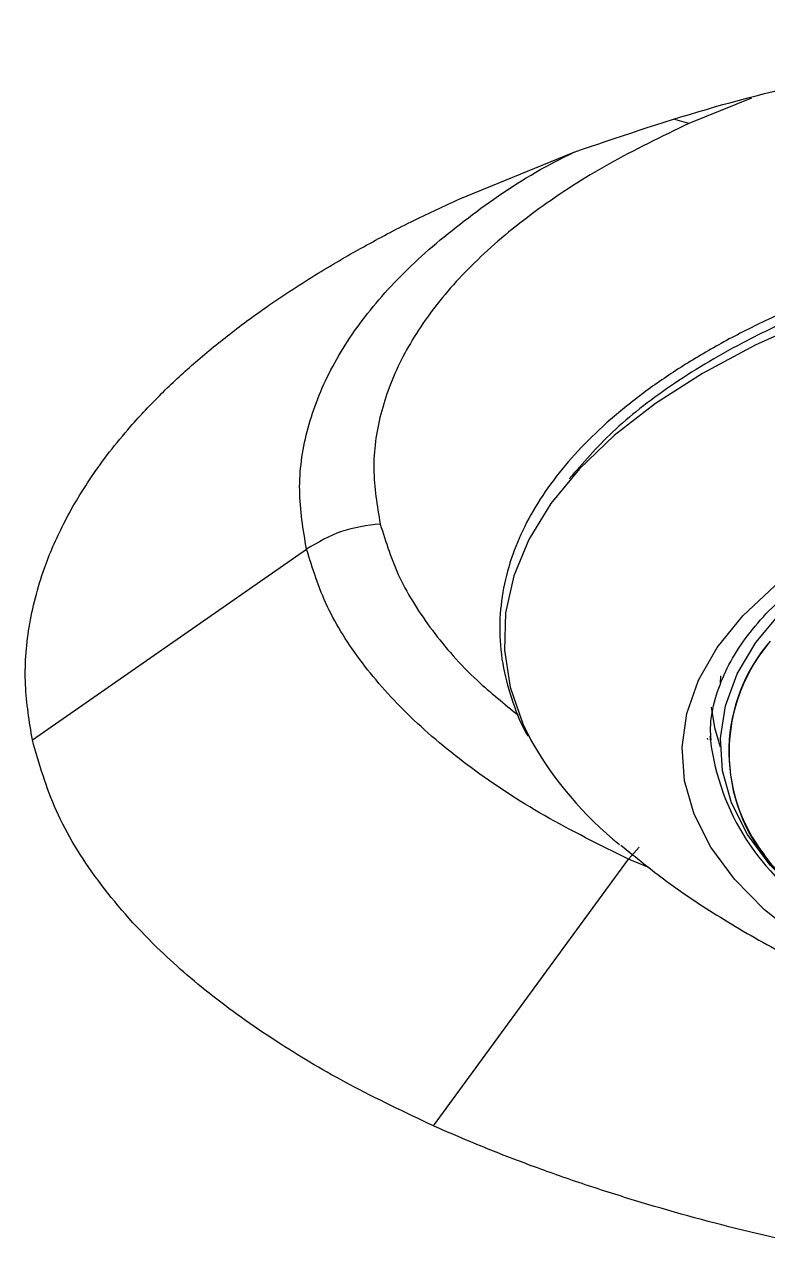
# Model space of a CAD drawing. Extents: x 1076 to 1148, y 508 to 635.
# Drawn here: x 1093.486 to 1094.952, y 579.993 to 582.421 of the extents above; entities that cross this region are included whole.
import ezdxf

# ---------------------------------------------------------------- set-up
doc = ezdxf.new("R2010")
doc.units = 0
doc.header["$MEASUREMENT"] = 0
doc.layers.add('1', color=4, linetype='Continuous')

# ---------------------------------------------------------------- blocks, each defined once
blk = doc.blocks.new('2026 TX')
at = {"layer": '1', "color": 3}
for p, q in [((19.1581, 62.482), (19.0346, 62.4319)), ((19.0346, 62.4319), (19.0067, 62.4395)), ((18.5824, 62.2835), (18.8063, 62.3747)), ((17.7389, 61.2157), (18.2801, 61.5922)), ((19.0723, 61.2163), (19.0712, 61.2195)), ((18.9155, 60.9806), (18.9368, 61.0041)), ((18.5309, 60.4544), (18.9155, 60.9806)), ((18.9569, 60.9637), (18.9155, 60.9806))]:
    blk.add_line(p, q, dxfattribs=at)
at = {"layer": '1', "color": 3, "flags": 128}
for points in [[(21.6134, 62.0767), (21.4849, 62.1196), (21.3489, 62.1572), (21.2062, 62.1892), (21.0581, 62.2153), (20.9057, 62.2353), (20.75, 62.2491), (20.5924, 62.2566), (20.4339, 62.2577), (20.2758, 62.2524), (20.1194, 62.2407), (19.9657, 62.2227), (19.816, 62.1987), (19.6714, 62.1687), (19.533, 62.1329), (19.4018, 62.0918), (19.2789, 62.0454), (19.1652, 61.9944), (19.0616, 61.9389), (18.9688, 61.8794), (18.8875, 61.8165), (18.8185, 61.7504)], [(19.1411, 61.4603), (19.2045, 61.52), (19.2803, 61.5766), (19.3676, 61.6295), (19.4657, 61.6781), (19.5737, 61.7221), (19.6904, 61.7609), (19.8148, 61.7943), (19.9457, 61.8218), (20.0818, 61.8433), (20.2217, 61.8585), (20.3643, 61.8673), (20.508, 61.8696), (20.6515, 61.8654), (20.7934, 61.8546), (20.9323, 61.8375), (21.067, 61.8142), (21.196, 61.7848), (21.3183, 61.7498), (21.4325, 61.7094), (21.5376, 61.664), (21.6326, 61.614)], [(19.289, 60.8796), (19.2525, 60.9101), (19.195, 60.9684), (19.1503, 61.0291), (19.1188, 61.0916), (19.101, 61.1551), (19.0969, 61.2192), (19.1067, 61.2832), (19.1301, 61.3464), (19.167, 61.4082), (19.2171, 61.468), (19.2797, 61.5251), (19.3544, 61.5792), (19.4403, 61.6295), (19.5366, 61.6756), (19.6423, 61.717), (19.7564, 61.7534), (19.8778, 61.7843), (19.8876, 61.7865)], [(19.289, 60.8796), (19.2525, 60.9101), (19.195, 60.9684), (19.1503, 61.0291), (19.1188, 61.0916), (19.101, 61.1551), (19.0969, 61.2192), (19.1067, 61.2832), (19.1301, 61.3464), (19.167, 61.4082), (19.2171, 61.468), (19.2797, 61.5251), (19.3544, 61.5792), (19.4403, 61.6295), (19.5366, 61.6756), (19.6423, 61.717), (19.7564, 61.7534), (19.8778, 61.7843), (19.8876, 61.7865)], [(18.8185, 61.7504), (18.7621, 61.6819), (18.7188, 61.6113), (18.689, 61.5393), (18.6728, 61.4664), (18.6705, 61.393), (18.682, 61.3199), (18.7072, 61.2475), (18.7223, 61.2166)], [(19.2901, 60.8002), (19.2563, 60.8233), (19.1842, 60.8808), (19.1246, 60.9414), (19.0782, 61.0044), (19.0453, 61.0692), (19.0263, 61.1351), (19.0214, 61.2016), (19.0305, 61.268), (19.0537, 61.3337), (19.0907, 61.398), (19.1411, 61.4603)], [(19.097, 61.3422), (19.0969, 61.3412), (19.0966, 61.3281)], [(19.0785, 61.2802), (19.0851, 61.2404), (19.0967, 61.2019)], [(19.0771, 61.2151), (19.077, 61.2205), (19.0769, 61.2234)], [(21.6561, 60.8579), (21.5771, 60.8049), (21.4868, 60.7558), (21.3863, 60.7112), (21.2765, 60.6715), (21.1587, 60.6372), (21.0339, 60.6086), (20.9035, 60.5859), (20.7689, 60.5695), (20.6313, 60.5595), (20.4922, 60.5559), (20.3531, 60.5589), (20.2154, 60.5684), (20.0804, 60.5843), (19.9497, 60.6064), (19.8244, 60.6346), (19.7059, 60.6684), (19.5954, 60.7076), (19.4941, 60.7518), (19.4029, 60.8006), (19.3229, 60.8533), (19.2548, 60.9095), (19.1993, 60.9686), (19.1831, 60.9897)]]:
    blk.add_lwpolyline(points, dxfattribs=at)
at = {"layer": '1', "color": 3}
for centre, radius, start, end in [((19.4449, 61.1928), 0.3313, 138.9049, 217.7983), ((19.4508, 61.191), 0.3368, 140.0962, 224.782), ((19.3436, 61.5653), 0.7125, 209.2939, 231.2882), ((19.5414, 61.2724), 0.4678, 187.0343, 238.4478)]:
    blk.add_arc(centre, radius, start, end, dxfattribs=at)
for points, knots in [([(18.8063, 62.3747), (18.8926, 62.4041), (19.0609, 62.4614), (19.2878, 62.5175), (19.4686, 62.5544), (19.6034, 62.5779), (19.7391, 62.5979), (19.8755, 62.6145), (19.9672, 62.6228), (20.0129, 62.6269)], [0, 0, 0, 0, 0.238662, 0.465509, 0.574439, 0.682329, 0.789204, 0.895087, 1, 1, 1, 1]), ([(19.0346, 62.4319), (18.9805, 62.4057), (18.8724, 62.3534), (18.7358, 62.2648), (18.6202, 62.1702), (18.529, 62.07), (18.4626, 61.9657), (18.4226, 61.8586), (18.4072, 61.75), (18.4194, 61.6778), (18.4255, 61.6417)], [0, 0, 0, 0, 0.125, 0.25, 0.375, 0.5, 0.625, 0.749999, 0.874999, 1, 1, 1, 1]), ([(18.2801, 61.5922), (18.2735, 61.6309), (18.2605, 61.7082), (18.277, 61.8245), (18.3197, 61.9391), (18.3909, 62.0508), (18.4883, 62.1582), (18.613, 62.2591), (18.7205, 62.3318), (18.7926, 62.3676), (18.8076, 62.3751)], [0, 0, 0, 0, 0.1376785, 0.2753563, 0.4130335, 0.550711, 0.6883889, 0.8260668, 0.9637447, 1, 1, 1, 1]), ([(17.7389, 61.2157), (17.733, 61.2519), (17.7209, 61.3257), (17.7294, 61.4392), (17.7526, 61.5302), (17.7793, 61.598), (17.8002, 61.6423), (17.8255, 61.6883), (17.8557, 61.7358), (17.8912, 61.7847), (17.9363, 61.8395), (17.9911, 61.8976), (18.0566, 61.9585), (18.1274, 62.0168), (18.2089, 62.0765), (18.2991, 62.1353), (18.3955, 62.1911), (18.489, 62.2401), (18.5523, 62.2695), (18.5824, 62.2835)], [0, 0, 0, 0, 0.093349, 0.19018, 0.290418, 0.327225, 0.365777, 0.406059, 0.448055, 0.49175, 0.53713, 0.597199, 0.65303, 0.710113, 0.767114, 0.832972, 0.893697, 0.949354, 1, 1, 1, 1]), ([(20.3103, 62.2937), (20.2961, 62.293), (20.2475, 62.2908), (20.164, 62.2848), (20.058, 62.2745), (19.9487, 62.2605), (19.8369, 62.2426), (19.7248, 62.2206), (19.614, 62.1947), (19.5059, 62.1649), (19.4014, 62.1314), (19.3016, 62.0942), (19.2071, 62.0537), (19.1186, 62.01), (19.0367, 61.9633), (18.9618, 61.9137), (18.8943, 61.8616), (18.8346, 61.807), (18.7829, 61.75), (18.7396, 61.6907), (18.705, 61.629), (18.6797, 61.5649), (18.6641, 61.4981), (18.6595, 61.4286), (18.6664, 61.3586), (18.6863, 61.29), (18.7034, 61.2453), (18.7168, 61.2237), (18.7169, 61.2235)], [0, 0, 0, 0, 0.0137668, 0.0470409, 0.0814067, 0.1180947, 0.1561838, 0.1953003, 0.2351458, 0.2755098, 0.3162384, 0.3572184, 0.3983673, 0.4396273, 0.4809615, 0.5223535, 0.5638087, 0.6053519, 0.6470344, 0.6889486, 0.7312392, 0.7741285, 0.8179495, 0.8631758, 0.9104126, 0.954967, 0.9996639, 1, 1, 1, 1]), ([(20.4861, 62.2789), (20.4668, 62.2793), (20.3872, 62.281), (20.2474, 62.2738), (20.0678, 62.2589), (19.8912, 62.2347), (19.7198, 62.2022), (19.5565, 62.1617), (19.4042, 62.1139), (19.2641, 62.0596), (19.1258, 61.9938), (18.9958, 61.9156), (18.8803, 61.8256), (18.8254, 61.762), (18.7983, 61.7306)], [0, 0, 0, 0, 0.02627, 0.108678, 0.191096, 0.275258, 0.359429, 0.443591, 0.527762, 0.610171, 0.692588, 0.798002, 0.900543, 1, 1, 1, 1]), ([(19.0784, 61.2159), (19.0779, 61.2236), (19.076, 61.251), (19.0852, 61.296), (19.1052, 61.3507), (19.1351, 61.4023), (19.1745, 61.4526), (19.2233, 61.5015), (19.2813, 61.5486), (19.3481, 61.5935), (19.4235, 61.636), (19.5067, 61.6755), (19.5972, 61.7118), (19.6941, 61.7445), (19.7963, 61.7732), (19.9025, 61.7976), (20.0106, 61.8175), (20.118, 61.8328), (20.2144, 61.8429), (20.3012, 61.8492), (20.3886, 61.8535), (20.4508, 61.8541), (20.4864, 61.8545)], [0, 0, 0, 0, 0.024615, 0.088061, 0.144287, 0.199112, 0.25309, 0.306663, 0.360097, 0.413507, 0.466957, 0.52046, 0.573979, 0.627439, 0.680715, 0.73358, 0.785586, 0.835638, 0.883165, 0.917168, 0.95262, 1, 1, 1, 1]), ([(18.4255, 61.6417), (18.4366, 61.6061), (18.4587, 61.535), (18.5251, 61.4316), (18.6034, 61.3405), (18.6705, 61.2869), (18.6987, 61.2644)], [0, 0, 0, 0, 0.268423, 0.536846, 0.805269, 1, 1, 1, 1]), ([(18.9155, 60.9806), (18.8587, 61.0087), (18.745, 61.0648), (18.6019, 61.1595), (18.4809, 61.2604), (18.3861, 61.3672), (18.3157, 61.4781), (18.2919, 61.5542), (18.2801, 61.5922)], [0, 0, 0, 0, 0.166667, 0.333333, 0.5, 0.666667, 0.833333, 1, 1, 1, 1]), ([(18.5309, 60.4544), (18.4744, 60.4811), (18.3668, 60.532), (18.2217, 60.618), (18.0937, 60.7082), (17.9702, 60.8156), (17.8637, 60.9375), (17.7795, 61.0747), (17.7524, 61.1689), (17.7389, 61.2157)], [0, 0, 0, 0, 0.1309504, 0.2494218, 0.3814389, 0.507776, 0.6734745, 0.8375343, 1, 1, 1, 1]), ([(18.9005, 61.008), (18.9302, 60.984), (18.9953, 60.9312), (19.1047, 60.8592), (19.2283, 60.7892), (19.362, 60.726), (19.5046, 60.6701), (19.6542, 60.6224), (19.8084, 60.5834), (19.9653, 60.553), (20.1235, 60.531), (20.2824, 60.5171), (20.4415, 60.5111), (20.6007, 60.5128), (20.7595, 60.5222), (20.9179, 60.5395), (21.0756, 60.5651), (21.2326, 60.5994), (21.3886, 60.6433), (21.543, 60.6978), (21.6884, 60.7611), (21.8223, 60.8315), (21.9418, 60.9074), (22.0243, 60.9658), (22.0645, 61.0015), (22.0706, 61.0069)], [0, 0, 0, 0, 0.03505, 0.076802, 0.12018, 0.165184, 0.211495, 0.258471, 0.305292, 0.351616, 0.397372, 0.442658, 0.487651, 0.532565, 0.57761, 0.622967, 0.668886, 0.715625, 0.763424, 0.81244, 0.862604, 0.907375, 0.950733, 0.992549, 1, 1, 1, 1]), ([(19.3659, 60.199), (19.2901, 60.2149), (19.1389, 60.2467), (18.9785, 60.2913), (18.8752, 60.3236), (18.8237, 60.3404), (18.7732, 60.3579), (18.7109, 60.3803), (18.646, 60.4054), (18.5866, 60.43), (18.5522, 60.4449), (18.5364, 60.4519), (18.5322, 60.4538), (18.531, 60.4544), (18.5309, 60.4544)], [0, 0, 0, 0, 0.24766, 0.493835, 0.556438, 0.61908, 0.681764, 0.744491, 0.854469, 0.93389, 0.982463, 0.995118, 0.999509, 1, 1, 1, 1])]:
    blk.add_open_spline(points, degree=3, knots=knots, dxfattribs=at)
blk.add_open_spline([(18.4255, 61.6417), (18.3994, 61.6385), (18.3472, 61.632), (18.3025, 61.6055), (18.2801, 61.5922)], degree=3, dxfattribs=at)

msp = doc.modelspace()

# ---------------------------------------------------------------- block references
at = {"layer": '1'}
msp.add_blockref('2026 TX', (1075.7625, 519.7937), dxfattribs=at)

doc.saveas('drawing.dxf')
